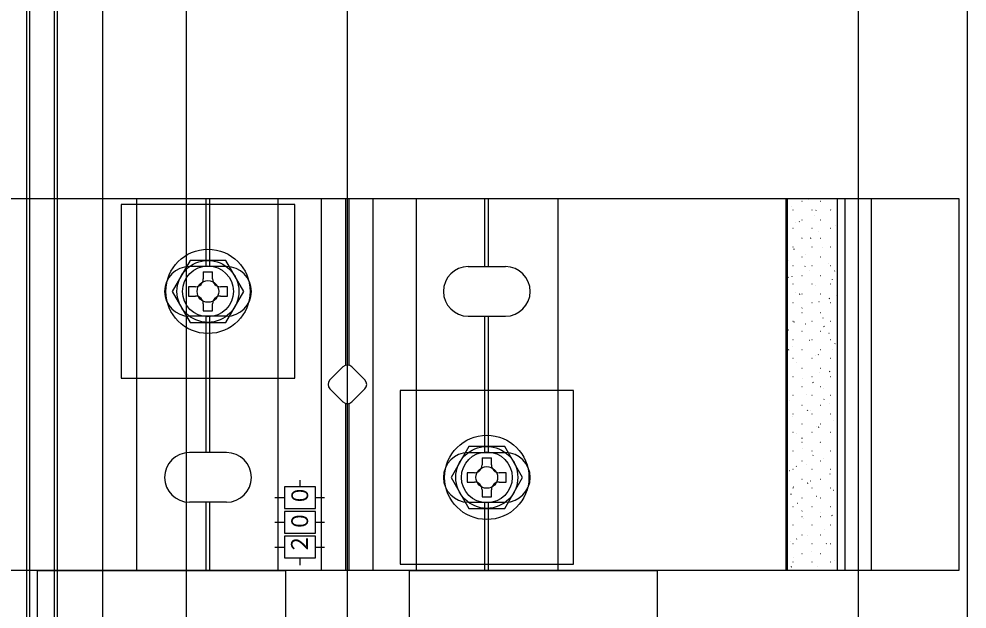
# Model space of a CAD drawing. Units: millimetres, scale not verified. Extents: x -875 to 875, y -1300 to 1294.
# Drawn here: x -248 to -95, y 266.6 to 361.8 of the extents above; entities that cross this region are included whole.
import ezdxf
from ezdxf.enums import TextEntityAlignment as Align

# ---------------------------------------------------------------- set-up
doc = ezdxf.new("R2010")
doc.units = ezdxf.units.MM
doc.header["$LTSCALE"] = 8
for name, color, linetype in [('0-3_YKK_12', 2, 'Continuous'), ('0-4_YKK_13', 4, 'Continuous'), ('0-7_YSS_K', 3, 'Continuous')]:
    doc.layers.add(name, color=color, linetype=linetype)
doc.styles.add('ＭＳ ゴシック', font='')
doc.styles.get('ＭＳ ゴシック').set_extended_font_data('MS Gothic')

msp = doc.modelspace()

# ---------------------------------------------------------------- linework, layer by layer
at = {"layer": '0-3_YKK_12'}
for p, q in [((-234.5, 860.353), (-234.5, 137.853)), ((-221, 846.853), (-221, 137.853)), ((-95, 722.853), (-95, 117.853))]:
    msp.add_line(p, q, dxfattribs=at)
at = {"layer": '0-4_YKK_13'}
for p, q in [((-246.3, 857.853), (-246.3, 142.853)), ((-242.3, 857.853), (-242.3, 142.853)), ((-229, 272.853), (-229, 332.853)), ((-217.8, 321.853), (-217.8, 332.853)), ((-217.2, 321.853), (-217.2, 332.853)), ((-206.15, 272.853), (-206.15, 332.853)), ((-199.15, 272.853), (-199.15, 332.853)), ((-195.3, 332.853), (-195.3, 305.928)), ((-194.7, 305.928), (-194.7, 332.853)), ((-190.85, 272.853), (-190.85, 332.853)), ((-183.85, 272.853), (-183.85, 332.853)), ((-172.8, 321.853), (-172.8, 332.853)), ((-172.2, 321.853), (-172.2, 332.853)), ((-161, 272.853), (-161, 332.853)), ((-124.202, 272.853), (-124.202, 332.853)), ((-123.954, 272.853), (-123.954, 332.853)), ((-121.633, 332.337), (-121.683, 332.337)), ((-120.541, 332.607), (-120.551, 332.604)), ((-118.593, 332.337), (-118.643, 332.337)), ((-114.676, 272.853), (-114.676, 332.853)), ((-110.4, 272.853), (-110.4, 332.853)), ((-123.332, 331.619), (-123.341, 331.616)), ((-123.058, 330.962), (-123.108, 330.962)), ((-120.018, 330.962), (-120.068, 330.962)), ((-119.344, 330.929), (-119.427, 330.874)), ((-116.978, 330.962), (-117.028, 330.962)), ((-116.822, 331.083), (-116.832, 331.08)), ((-122.686, 329.007), (-122.695, 329.004)), ((-122.033, 329.149), (-122.116, 329.094)), ((-121.633, 329.347), (-121.683, 329.347)), ((-119.565, 330.112), (-119.575, 330.109)), ((-118.593, 329.347), (-118.643, 329.347)), ((-123.058, 327.972), (-123.108, 327.972)), ((-120.018, 327.972), (-120.068, 327.972)), ((-118.967, 327.483), (-118.976, 327.48)), ((-116.978, 327.972), (-117.028, 327.972)), ((-116.176, 328.471), (-116.186, 328.468)), ((-121.71, 326.512), (-121.719, 326.508)), ((-121.633, 326.357), (-121.683, 326.357)), ((-120.228, 326.426), (-120.312, 326.371)), ((-118.593, 326.357), (-118.643, 326.357)), ((-123.058, 324.982), (-123.108, 324.982)), ((-122.917, 324.646), (-123.001, 324.591)), ((-120.018, 324.982), (-120.068, 324.982)), ((-118.321, 324.871), (-118.33, 324.868)), ((-116.978, 324.982), (-117.028, 324.982)), ((-123.854, 322.911), (-123.863, 322.908)), ((-121.633, 323.367), (-121.683, 323.367)), ((-121.111, 323.883), (-121.12, 323.88)), ((-118.593, 323.367), (-118.643, 323.367)), ((-214.5, 321.853), (-220.5, 321.853)), ((-175.5, 321.853), (-169.5, 321.853)), ((-123.058, 321.992), (-123.108, 321.992)), ((-121.113, 321.923), (-121.196, 321.868)), ((-120.018, 321.992), (-120.068, 321.992)), ((-117.345, 322.376), (-117.354, 322.372)), ((-116.978, 321.992), (-117.028, 321.992)), ((-218.25, 321.003), (-218.25, 319.853)), ((-218.25, 321.003), (-216.75, 321.003)), ((-216.75, 319.853), (-216.75, 321.003)), ((-123.802, 320.143), (-123.885, 320.088)), ((-123.255, 320.283), (-123.264, 320.279)), ((-121.633, 320.377), (-121.683, 320.377)), ((-120.465, 321.271), (-120.474, 321.267)), ((-118.593, 320.377), (-118.643, 320.377)), ((-116.31, 321.184), (-116.393, 321.129)), ((-220.65, 318.603), (-220.65, 317.103)), ((-219.5, 318.603), (-220.65, 318.603)), ((-214.35, 318.603), (-215.5, 318.603)), ((-214.35, 317.103), (-214.35, 318.603)), ((-123.058, 319.002), (-123.108, 319.002)), ((-120.018, 319.002), (-120.068, 319.002)), ((-119.489, 318.775), (-119.498, 318.772)), ((-116.978, 319.002), (-117.028, 319.002)), ((-116.746, 319.747), (-116.755, 319.743)), ((-220.65, 317.103), (-219.5, 317.103)), ((-215.5, 317.103), (-214.35, 317.103)), ((-122.609, 317.67), (-122.618, 317.667)), ((-121.997, 317.42), (-122.08, 317.364)), ((-121.633, 317.387), (-121.683, 317.387)), ((-118.593, 317.387), (-118.643, 317.387)), ((-116.1, 317.135), (-116.109, 317.131)), ((-218.25, 315.853), (-218.25, 314.703)), ((-123.058, 316.012), (-123.108, 316.012)), ((-120.018, 316.012), (-120.068, 316.012)), ((-118.89, 316.146), (-118.899, 316.143)), ((-117.194, 316.681), (-117.278, 316.625)), ((-116.978, 316.012), (-117.028, 316.012)), ((-214.5, 313.853), (-220.5, 313.853)), ((-217.8, 291.853), (-217.8, 313.853)), ((-217.2, 291.853), (-217.2, 313.853)), ((-175.5, 313.853), (-169.5, 313.853)), ((-172.8, 291.853), (-172.8, 313.853)), ((-172.2, 291.853), (-172.2, 313.853)), ((-121.633, 314.397), (-121.683, 314.397)), ((-121.633, 315.175), (-121.642, 315.172)), ((-118.593, 314.397), (-118.643, 314.397)), ((-123.058, 313.022), (-123.108, 313.022)), ((-122.881, 312.916), (-122.965, 312.861)), ((-121.034, 312.546), (-121.044, 312.543)), ((-120.018, 313.022), (-120.068, 313.022)), ((-118.244, 313.534), (-118.253, 313.531)), ((-118.079, 312.177), (-118.162, 312.122)), ((-116.978, 313.022), (-117.028, 313.022)), ((-123.777, 311.575), (-123.787, 311.571)), ((-121.633, 311.407), (-121.683, 311.407)), ((-118.593, 311.407), (-118.643, 311.407)), ((-117.268, 311.039), (-117.277, 311.036)), ((-123.058, 310.032), (-123.108, 310.032)), ((-120.388, 309.934), (-120.398, 309.931)), ((-120.018, 310.032), (-120.068, 310.032)), ((-116.978, 310.032), (-117.028, 310.032)), ((-116.274, 309.454), (-116.357, 309.399)), ((-123.766, 308.413), (-123.849, 308.358)), ((-123.178, 308.946), (-123.188, 308.943)), ((-121.633, 308.417), (-121.683, 308.417)), ((-118.963, 307.674), (-119.047, 307.619)), ((-118.593, 308.417), (-118.643, 308.417)), ((-116.669, 308.41), (-116.679, 308.407)), ((-123.058, 307.042), (-123.108, 307.042)), ((-122.532, 306.334), (-122.542, 306.33)), ((-120.018, 307.042), (-120.068, 307.042)), ((-119.412, 307.439), (-119.422, 307.435)), ((-116.978, 307.042), (-117.028, 307.042)), ((-197.828, 303.56), (-195.707, 305.682)), ((-194.293, 305.682), (-192.172, 303.56)), ((-121.633, 305.427), (-121.683, 305.427)), ((-118.813, 304.81), (-118.823, 304.806)), ((-118.593, 305.427), (-118.643, 305.427)), ((-117.158, 304.951), (-117.242, 304.896)), ((-116.023, 305.798), (-116.032, 305.795)), ((-123.058, 304.052), (-123.108, 304.052)), ((-121.556, 303.838), (-121.566, 303.835)), ((-120.018, 304.052), (-120.068, 304.052)), ((-119.848, 303.171), (-119.931, 303.116)), ((-116.978, 304.052), (-117.028, 304.052)), ((-195.707, 300.025), (-197.828, 302.146)), ((-192.172, 302.146), (-194.293, 300.025)), ((-121.633, 302.437), (-121.683, 302.437)), ((-118.593, 302.437), (-118.643, 302.437)), ((-118.167, 302.198), (-118.177, 302.194)), ((-123.701, 300.238), (-123.71, 300.235)), ((-123.058, 301.062), (-123.108, 301.062)), ((-120.957, 301.21), (-120.967, 301.206)), ((-120.018, 301.062), (-120.068, 301.062)), ((-118.043, 300.448), (-118.126, 300.393)), ((-116.978, 301.062), (-117.028, 301.062)), ((-195.3, 299.778), (-195.3, 272.853)), ((-194.7, 272.853), (-194.7, 299.778)), ((-121.633, 299.447), (-121.683, 299.447)), ((-120.732, 298.668), (-120.815, 298.613)), ((-120.311, 298.597), (-120.321, 298.594)), ((-118.593, 299.447), (-118.643, 299.447)), ((-117.191, 299.702), (-117.201, 299.699)), ((-123.102, 297.609), (-123.111, 297.606)), ((-123.058, 298.072), (-123.108, 298.072)), ((-120.018, 298.072), (-120.068, 298.072)), ((-116.978, 298.072), (-117.028, 298.072)), ((-116.592, 297.073), (-116.602, 297.07)), ((-121.633, 296.457), (-121.683, 296.457)), ((-119.336, 296.102), (-119.345, 296.099)), ((-118.927, 295.945), (-119.011, 295.889)), ((-118.593, 296.457), (-118.643, 296.457)), ((-123.058, 295.082), (-123.108, 295.082)), ((-122.456, 294.997), (-122.465, 294.994)), ((-121.616, 294.165), (-121.7, 294.109)), ((-120.018, 295.082), (-120.068, 295.082)), ((-116.978, 295.082), (-117.028, 295.082)), ((-121.633, 293.467), (-121.683, 293.467)), ((-121.48, 292.502), (-121.489, 292.498)), ((-118.737, 293.473), (-118.746, 293.47)), ((-118.593, 293.467), (-118.643, 293.467)), ((-214.5, 291.853), (-220.5, 291.853)), ((-175.5, 291.853), (-169.5, 291.853)), ((-173.25, 291.003), (-173.25, 289.853)), ((-173.25, 291.003), (-171.75, 291.003)), ((-171.75, 289.853), (-171.75, 291.003)), ((-123.058, 292.092), (-123.108, 292.092)), ((-120.018, 292.092), (-120.068, 292.092)), ((-119.812, 291.441), (-119.895, 291.386)), ((-118.091, 290.861), (-118.1, 290.858)), ((-116.978, 292.092), (-117.028, 292.092)), ((-122.501, 289.661), (-122.584, 289.606)), ((-121.633, 290.477), (-121.683, 290.477)), ((-120.881, 289.873), (-120.89, 289.87)), ((-118.593, 290.477), (-118.643, 290.477)), ((-175.65, 288.603), (-175.65, 287.103)), ((-174.5, 288.603), (-175.65, 288.603)), ((-169.35, 288.603), (-170.5, 288.603)), ((-169.35, 287.103), (-169.35, 288.603)), ((-123.624, 288.901), (-123.633, 288.898)), ((-123.058, 289.102), (-123.108, 289.102)), ((-120.018, 289.102), (-120.068, 289.102)), ((-117.115, 288.366), (-117.124, 288.362)), ((-116.978, 289.102), (-117.028, 289.102)), ((-202.65, 287.388), (-202.65, 286.353)), ((-175.65, 287.103), (-174.5, 287.103)), ((-170.5, 287.103), (-169.35, 287.103)), ((-123.058, 286.112), (-123.108, 286.112)), ((-123.025, 286.273), (-123.034, 286.269)), ((-121.633, 287.487), (-121.683, 287.487)), ((-120.696, 286.938), (-120.779, 286.883)), ((-120.235, 287.261), (-120.244, 287.257)), ((-120.018, 286.112), (-120.068, 286.112)), ((-118.593, 287.487), (-118.643, 287.487)), ((-116.978, 286.112), (-117.028, 286.112)), ((-206.71, 284.603), (-205.15, 284.603)), ((-200.15, 284.603), (-198.675, 284.603)), ((-173.25, 285.853), (-173.25, 284.703)), ((-123.385, 285.158), (-123.469, 285.103)), ((-119.259, 284.765), (-119.268, 284.762)), ((-116.516, 285.737), (-116.525, 285.733)), ((-214.5, 283.853), (-220.5, 283.853)), ((-217.8, 272.853), (-217.8, 283.853)), ((-217.2, 272.853), (-217.2, 283.853)), ((-175.5, 283.853), (-169.5, 283.853)), ((-172.8, 272.853), (-172.8, 283.853)), ((-172.2, 272.853), (-172.2, 283.853)), ((-123.058, 283.122), (-123.108, 283.122)), ((-122.379, 283.66), (-122.388, 283.657)), ((-121.633, 284.497), (-121.683, 284.497)), ((-120.018, 283.122), (-120.068, 283.122)), ((-118.593, 284.497), (-118.643, 284.497)), ((-116.978, 283.122), (-117.028, 283.122)), ((-121.581, 282.435), (-121.664, 282.38)), ((-118.66, 282.136), (-118.669, 282.133)), ((-116.778, 281.696), (-116.861, 281.641)), ((-206.71, 280.603), (-205.15, 280.603)), ((-200.15, 280.603), (-198.675, 280.603)), ((-123.058, 280.132), (-123.108, 280.132)), ((-121.633, 281.507), (-121.683, 281.507)), ((-121.403, 281.165), (-121.412, 281.162)), ((-120.018, 280.132), (-120.068, 280.132)), ((-118.593, 281.507), (-118.643, 281.507)), ((-116.978, 280.132), (-117.028, 280.132)), ((-121.633, 278.517), (-121.683, 278.517)), ((-120.804, 278.536), (-120.814, 278.533)), ((-118.593, 278.517), (-118.643, 278.517)), ((-118.014, 279.524), (-118.023, 279.521)), ((-123.547, 277.565), (-123.557, 277.561)), ((-123.058, 277.142), (-123.108, 277.142)), ((-122.465, 277.932), (-122.548, 277.877)), ((-120.018, 277.142), (-120.068, 277.142)), ((-117.662, 277.193), (-117.746, 277.138)), ((-117.038, 277.029), (-117.047, 277.026)), ((-116.978, 277.142), (-117.028, 277.142)), ((-206.71, 276.603), (-205.15, 276.603)), ((-200.15, 276.603), (-198.675, 276.603)), ((-121.633, 275.527), (-121.683, 275.527)), ((-120.158, 275.924), (-120.168, 275.921)), ((-118.593, 275.527), (-118.643, 275.527)), ((-202.65, 274.853), (-202.65, 273.682)), ((-123.058, 274.152), (-123.108, 274.152)), ((-122.948, 274.936), (-122.958, 274.933)), ((-120.018, 274.152), (-120.068, 274.152)), ((-116.978, 274.152), (-117.028, 274.152)), ((-116.439, 274.4), (-116.449, 274.397)), ((-115.982, 272.853), (-124.202, 272.853)), ((-123.349, 273.429), (-123.433, 273.373)), ((-119.182, 273.429), (-119.192, 273.425))]:
    msp.add_line(p, q, dxfattribs=at)
for points in [[(-242.3, 857.853), (-246.3, 857.853), (-246.8, 857.353), (-246.8, 143.353), (-246.3, 142.853), (-242.3, 142.853), (-241.8, 143.353), (-241.8, 857.353)], [(-293.7, 332.853), (-96.3, 332.853), (-96.3, 272.853), (-293.7, 272.853)], [(-231.5, 303.853), (-203.5, 303.853), (-203.5, 331.853), (-231.5, 331.853)], [(-220.387, 322.853), (-223.274, 317.853), (-220.387, 312.853), (-214.613, 312.853), (-211.726, 317.853), (-214.613, 322.853)], [(-186.5, 273.853), (-158.5, 273.853), (-158.5, 301.853), (-186.5, 301.853)], [(-175.387, 292.853), (-178.274, 287.853), (-175.387, 282.853), (-169.613, 282.853), (-166.726, 287.853), (-169.613, 292.853)], [(-200.15, 282.853), (-200.15, 286.353), (-205.15, 286.353), (-205.15, 282.853)], [(-200.15, 278.853), (-200.15, 282.353), (-205.15, 282.353), (-205.15, 278.853)], [(-200.15, 274.853), (-200.15, 278.353), (-205.15, 278.353), (-205.15, 274.853)], [(-245, 272.853), (-205, 272.853), (-205, 232.853), (-245, 232.853)], [(-185, 272.853), (-145, 272.853), (-145, 232.853), (-185, 232.853)]]:
    msp.add_lwpolyline(points, close=True, dxfattribs=at)
for points in [[(-124.202, 332.853), (-115.982, 332.853), (-115.982, 272.853)], [(-218.25, 314.703), (-216.75, 314.703), (-216.75, 315.853)], [(-173.25, 284.703), (-171.75, 284.703), (-171.75, 285.853)]]:
    msp.add_lwpolyline(points, dxfattribs=at)
for centre, radius in [((-217.5, 317.853), 6.8), ((-217.5, 317.853), 5), ((-217.5, 317.853), 4.1), ((-217.5, 317.853), 1.75), ((-172.5, 287.853), 6.8), ((-172.5, 287.853), 5), ((-172.5, 287.853), 4.1), ((-172.5, 287.853), 1.75)]:
    msp.add_circle(centre, radius, dxfattribs=at)
for centre, radius, start, end in [((-220.5, 317.853), 4, 90, 270), ((-214.5, 317.853), 4, 270, 90), ((-175.5, 317.853), 4, 90, 270), ((-169.5, 317.853), 4, 270, 90), ((-219.5, 319.853), 1.25, 270, 0), ((-215.5, 319.853), 1.25, 180, 270), ((-219.5, 315.853), 1.25, 0, 90), ((-215.5, 315.853), 1.25, 90, 180), ((-195, 304.975), 1, 45, 135), ((-197.121, 302.853), 1, 135, 225), ((-192.879, 302.853), 1, 315, 45), ((-195, 300.732), 1, 225, 315), ((-220.5, 287.853), 4, 90, 270), ((-214.5, 287.853), 4, 270, 90), ((-175.5, 287.853), 4, 90, 270), ((-169.5, 287.853), 4, 270, 90), ((-174.5, 289.853), 1.25, 270, 0), ((-170.5, 289.853), 1.25, 180, 270), ((-174.5, 285.853), 1.25, 0, 90), ((-170.5, 285.853), 1.25, 90, 180)]:
    msp.add_arc(centre, radius, start, end, dxfattribs=at)
at = {"layer": '0-7_YSS_K'}
for p, q in [((-195, -30.147), (-195, 822.853)), ((-112.5, 107.853), (-112.5, 740.353))]:
    msp.add_line(p, q, dxfattribs=at)

# ---------------------------------------------------------------- texts
at = {"layer": '0-4_YKK_13', "style": 'ＭＳ ゴシック', "width": 0.9}
for s, p in [('０', (-200.51, 283.273)), ('０', (-200.528, 279.136)), ('２', (-200.568, 275.448))]:
    msp.add_text(s, height=2.711, rotation=90, dxfattribs=at).set_placement(p, align=Align.BOTTOM_LEFT)

doc.saveas('drawing.dxf')
